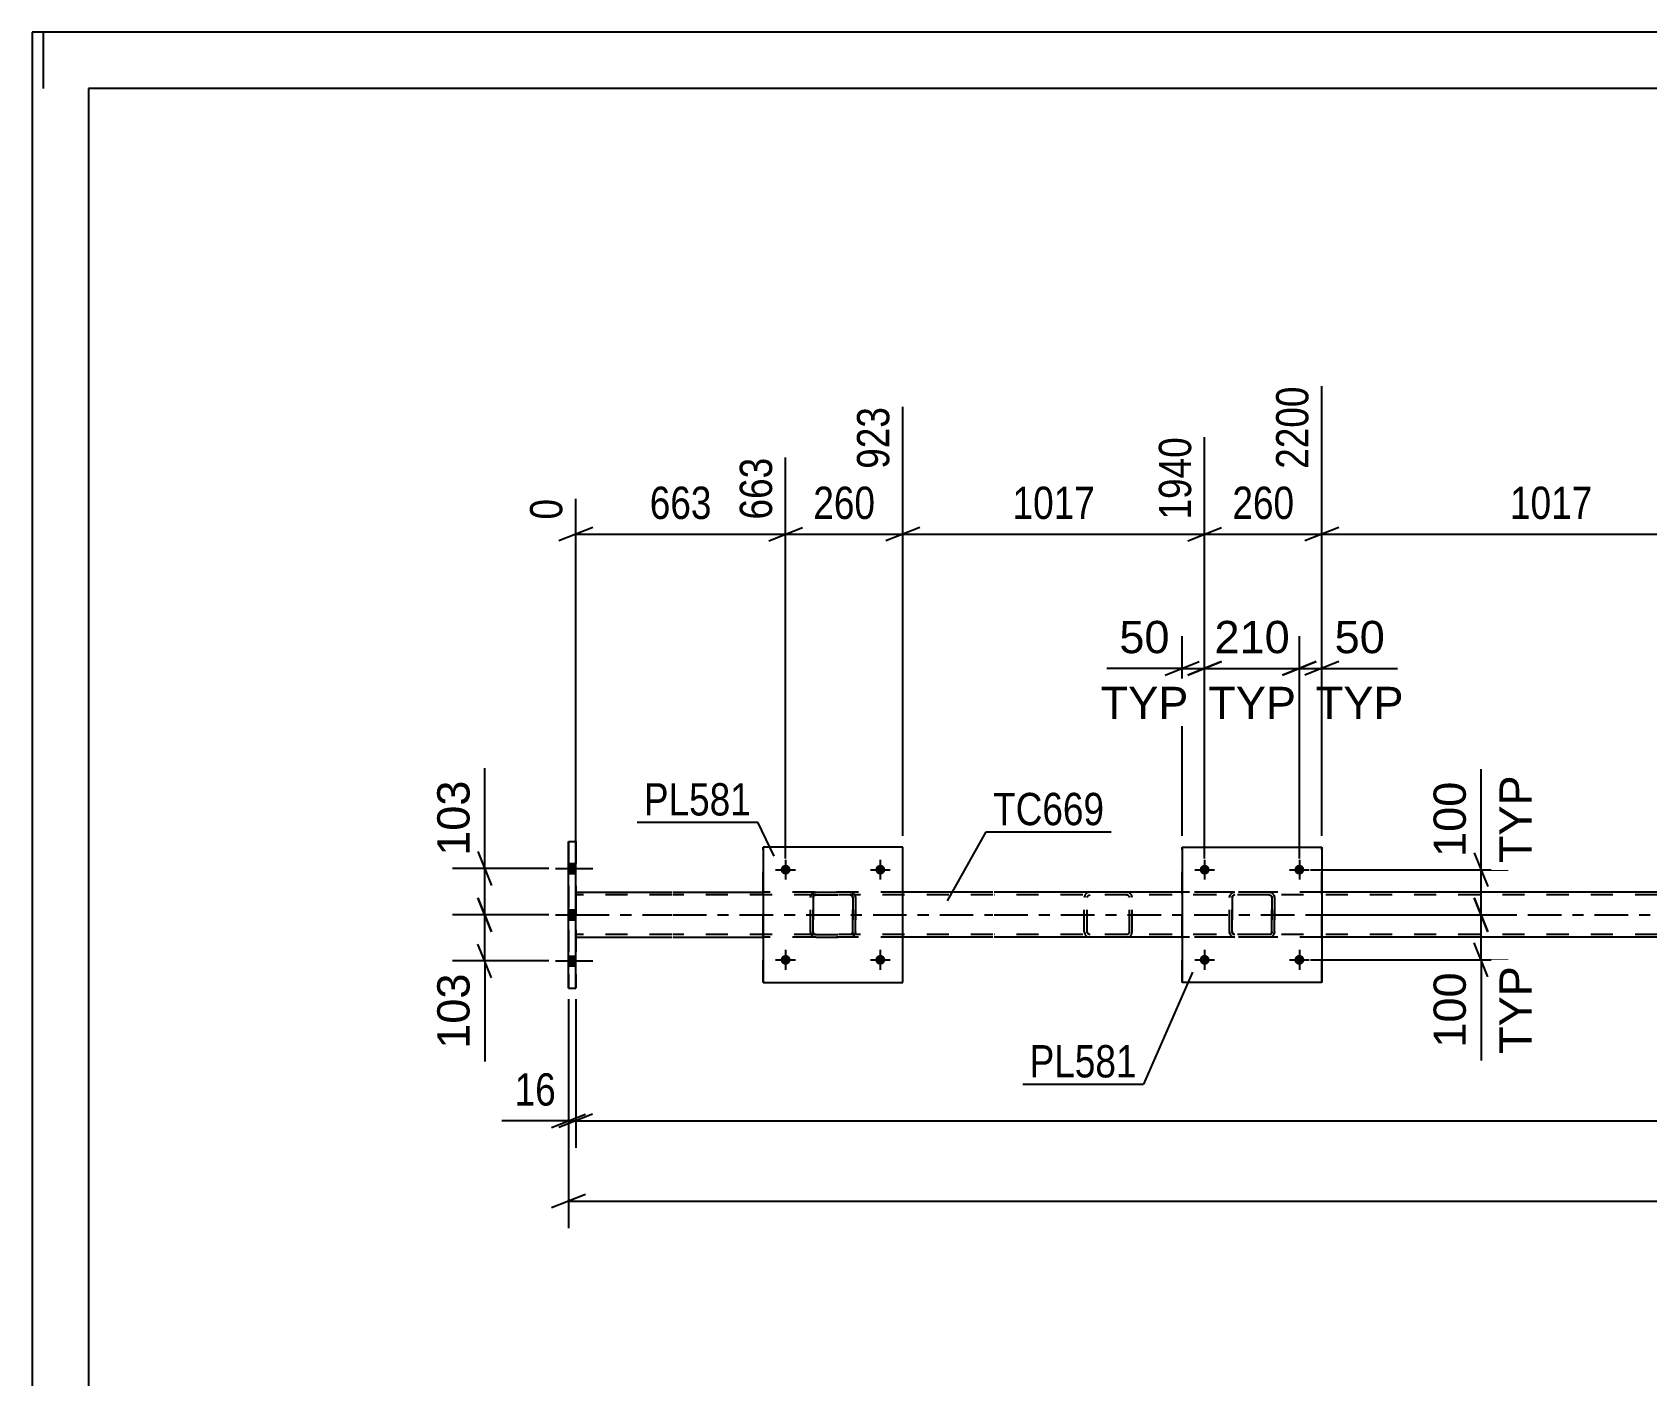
# Model space of a CAD drawing. Header units: millimetres. Extents: x -94 to 747, y -294 to 300.
# Drawn here: x -93.8 to 49.4, y 180.7 to 299.9 of the extents above; entities that cross this region are included whole.
import ezdxf

# ---------------------------------------------------------------- set-up
doc = ezdxf.new("R2010")
doc.units = ezdxf.units.MM
doc.linetypes.add('DXK_LINE_DOT2', pattern=[3.9198, 1.9599, -1.9599])
doc.linetypes.add('DXK_LINE_DOT3', pattern=[5.9187, 2.979, -0.9799, 0.9799, -0.9799])
doc.styles.add('Arial', font='ARIAL.TTF', dxfattribs={"height": 0.2})
doc.styles.add('Arial Narrow', font='ARIALN.TTF', dxfattribs={"height": 0.2})

# ---------------------------------------------------------------- blocks, each defined once
blk = doc.blocks.new('Unknown-200058970-1133')
at = {"color": 5, "linetype": 'Continuous'}
for p, q in [((747.21, 299.87), (-93.79, 299.87)), ((-93.79, 299.87), (-93.79, -294.13)), ((-92.79, 294.87), (-92.79, 299.87)), ((742.21, 294.87), (-88.79, 294.87)), ((-88.79, 294.87), (-88.79, -289.13))]:
    blk.add_line(p, q, dxfattribs=at)
blk = doc.blocks.new('Part-200058970-3246 - 3242')
at = {"color": 7, "linetype": 'DXK_LINE_DOT2'}
for p, q in [((12.72, 223.54), (12.9, 223.57)), ((12.9, 223.57), (12.72, 223.54)), ((15.94, 223.57), (12.9, 223.57)), ((15.94, 223.57), (16.13, 223.54)), ((16.13, 223.54), (15.94, 223.57)), ((12.42, 223.09), (12.46, 223.28)), ((12.46, 223.28), (12.42, 223.09)), ((12.42, 220.05), (12.42, 223.09)), ((12.42, 223.09), (12.42, 223.09)), ((12.42, 220.05), (12.42, 223.09)), ((12.66, 223.09), (12.68, 223.18)), ((12.68, 223.18), (12.66, 223.09)), ((12.66, 220.05), (12.66, 223.09)), ((12.66, 223.09), (12.66, 223.09)), ((12.66, 223.09), (12.66, 220.05)), ((12.68, 223.18), (12.73, 223.26)), ((12.73, 223.26), (12.68, 223.18)), ((12.73, 223.26), (12.81, 223.31)), ((12.81, 223.31), (12.73, 223.26)), ((12.9, 223.33), (12.81, 223.31)), ((15.94, 223.33), (12.9, 223.33)), ((15.94, 223.33), (16.04, 223.31)), ((16.04, 223.31), (16.11, 223.26)), ((16.11, 223.26), (16.04, 223.31)), ((16.11, 223.26), (16.17, 223.18)), ((16.17, 223.18), (16.11, 223.26)), ((16.17, 223.18), (16.18, 223.09)), ((16.18, 223.09), (16.17, 223.18)), ((16.18, 220.05), (16.18, 223.09)), ((16.18, 223.09), (16.18, 223.09)), ((16.18, 223.09), (16.18, 220.05)), ((16.39, 223.28), (16.42, 223.09)), ((16.42, 223.09), (16.39, 223.28)), ((16.42, 220.05), (16.42, 223.09)), ((16.42, 223.09), (16.42, 223.09)), ((16.42, 223.09), (16.42, 220.05)), ((12.42, 220.05), (12.42, 220.05)), ((12.46, 219.87), (12.42, 220.05)), ((12.42, 220.05), (12.46, 219.87)), ((12.66, 220.05), (12.66, 220.05)), ((12.68, 219.96), (12.66, 220.05)), ((12.66, 220.05), (12.68, 219.96)), ((12.73, 219.88), (12.68, 219.96)), ((12.68, 219.96), (12.73, 219.88)), ((12.9, 219.57), (12.72, 219.61)), ((12.72, 219.61), (12.9, 219.57)), ((12.81, 219.83), (12.73, 219.88)), ((12.73, 219.88), (12.81, 219.83)), ((12.9, 219.81), (12.81, 219.83)), ((15.94, 219.81), (12.9, 219.81)), ((15.94, 219.57), (12.9, 219.57)), ((16.04, 219.83), (15.94, 219.81)), ((16.13, 219.61), (15.94, 219.57)), ((15.94, 219.57), (16.13, 219.61)), ((16.11, 219.88), (16.04, 219.83)), ((16.04, 219.83), (16.11, 219.88)), ((16.17, 219.96), (16.11, 219.88)), ((16.11, 219.88), (16.17, 219.96)), ((16.18, 220.05), (16.17, 219.96)), ((16.17, 219.96), (16.18, 220.05)), ((16.18, 220.05), (16.18, 220.05)), ((16.42, 220.05), (16.39, 219.87)), ((16.39, 219.87), (16.42, 220.05)), ((16.42, 220.05), (16.42, 220.05))]:
    blk.add_line(p, q, dxfattribs=at)
at = {"color": 7, "linetype": 'DXK_LINE_DOT3'}
blk.add_line((14.42, 221.57), (14.42, 221.57), dxfattribs=at)
at = {"color": 7, "linetype": 'DXK_LINE_DOT2'}
for centre, start, end in [((12.9, 223.09), 112.5, 157.5), ((12.9, 223.09), 112.5, 157.5), ((15.94, 223.09), 22.5, 67.5), ((15.94, 223.09), 22.5, 67.5), ((12.9, 220.05), 202.5, 247.5), ((12.9, 220.05), 202.5, 247.5), ((15.94, 220.05), 292.5, 337.5), ((15.94, 220.05), 292.5, 337.5)]:
    blk.add_arc(centre, 0.48, start, end, dxfattribs=at)
blk = doc.blocks.new('Part-200058970-3251 - 3242')
at = {"color": 2, "linetype": 'Continuous'}
for p, q in [((8.22, 227.57), (8.22, 215.57)), ((8.22, 227.57), (20.62, 227.57)), ((20.62, 227.57), (20.62, 215.57)), ((20.62, 215.57), (8.22, 215.57))]:
    blk.add_line(p, q, dxfattribs=at)
at = {"color": 7, "linetype": 'DXK_LINE_DOT2'}
for p, q in [((8.22, 215.57), (8.22, 227.57)), ((20.62, 215.57), (20.62, 227.57))]:
    blk.add_line(p, q, dxfattribs=at)
blk = doc.blocks.new('Bolt-200058970-3442 - 3242')
at = {"linetype": 'Continuous'}
for points in [[(10.66, 217.57, -1), (9.78, 217.57, -1)], [(19.06, 217.57, -1), (18.18, 217.57, -1)]]:
    blk.add_hatch(color=1, dxfattribs=at).paths.add_polyline_path(points)
at = {"color": 1, "linetype": 'Continuous'}
for p, q in [((10.22, 218.45), (10.22, 216.69)), ((18.62, 218.45), (18.62, 216.69)), ((9.34, 217.57), (11.1, 217.57)), ((17.74, 217.57), (19.5, 217.57))]:
    blk.add_line(p, q, dxfattribs=at)
blk = doc.blocks.new('Bolt-200058970-3405 - 3242')
at = {"linetype": 'Continuous'}
for points in [[(10.66, 225.57, -1), (9.78, 225.57, -1)], [(19.06, 225.57, -1), (18.18, 225.57, -1)]]:
    blk.add_hatch(color=1, dxfattribs=at).paths.add_polyline_path(points)
at = {"color": 1, "linetype": 'Continuous'}
for p, q in [((10.22, 226.45), (10.22, 224.69)), ((18.62, 226.45), (18.62, 224.69)), ((9.34, 225.57), (11.1, 225.57)), ((17.74, 225.57), (19.5, 225.57))]:
    blk.add_line(p, q, dxfattribs=at)
blk = doc.blocks.new('Bolt-200058970-3404 - 3242')
at = {"linetype": 'Continuous'}
for points in [[(-45.58, 225.23), (-45.58, 226.11), (-46.22, 226.11), (-46.22, 225.23)], [(-45.58, 225.23), (-45.58, 226.11), (-46.22, 226.11), (-46.22, 225.23)], [(-45.58, 225.23), (-45.58, 226.11), (-46.22, 226.11), (-46.22, 225.23)], [(-45.58, 221.13), (-45.58, 222.01), (-46.22, 222.01), (-46.22, 221.13)], [(-45.58, 221.13), (-45.58, 222.01), (-46.22, 222.01), (-46.22, 221.13)], [(-45.58, 217.03), (-45.58, 217.91), (-46.22, 217.91), (-46.22, 217.03)], [(-45.58, 217.03), (-45.58, 217.91), (-46.22, 217.91), (-46.22, 217.03)], [(-45.58, 217.03), (-45.58, 217.91), (-46.22, 217.91), (-46.22, 217.03)]]:
    blk.add_hatch(color=1, dxfattribs=at).paths.add_polyline_path(points)
at = {"color": 1, "linetype": 'Continuous'}
for p, q in [((-47.38, 225.67), (-44.06, 225.67)), ((-47.38, 225.67), (-44.06, 225.67)), ((-47.38, 225.67), (-44.06, 225.67)), ((-46.22, 226.11), (-45.58, 226.11)), ((-46.22, 226.11), (-45.58, 226.11)), ((-46.22, 226.11), (-45.58, 226.11)), ((-46.22, 225.23), (-45.58, 225.23)), ((-46.22, 225.23), (-45.58, 225.23)), ((-46.22, 225.23), (-45.58, 225.23)), ((-46.22, 222.01), (-45.58, 222.01)), ((-46.22, 222.01), (-45.58, 222.01)), ((-47.38, 221.57), (-44.06, 221.57)), ((-47.38, 221.57), (-44.06, 221.57)), ((-46.22, 221.13), (-45.58, 221.13)), ((-46.22, 221.13), (-45.58, 221.13)), ((-46.22, 217.91), (-45.58, 217.91)), ((-46.22, 217.91), (-45.58, 217.91)), ((-46.22, 217.91), (-45.58, 217.91)), ((-47.38, 217.47), (-44.06, 217.47)), ((-47.38, 217.47), (-44.06, 217.47)), ((-47.38, 217.47), (-44.06, 217.47)), ((-46.22, 217.03), (-45.58, 217.03)), ((-46.22, 217.03), (-45.58, 217.03)), ((-46.22, 217.03), (-45.58, 217.03))]:
    blk.add_line(p, q, dxfattribs=at)
blk = doc.blocks.new('Part-200058970-3283 - 3242')
at = {"color": 7, "linetype": 'DXK_LINE_DOT2'}
for p, q in [((-24.46, 223.54), (-24.28, 223.57)), ((-24.28, 223.57), (-24.46, 223.54)), ((-24.28, 223.57), (-21.24, 223.57)), ((-21.24, 223.57), (-21.05, 223.54)), ((-21.05, 223.54), (-21.24, 223.57)), ((-24.76, 223.09), (-24.72, 223.28)), ((-24.72, 223.28), (-24.76, 223.09)), ((-24.76, 220.05), (-24.76, 223.09)), ((-24.76, 223.09), (-24.76, 223.09)), ((-24.76, 220.05), (-24.76, 223.09)), ((-24.52, 223.09), (-24.5, 223.18)), ((-24.5, 223.18), (-24.52, 223.09)), ((-24.52, 220.05), (-24.52, 223.09)), ((-24.52, 223.09), (-24.52, 223.09)), ((-24.52, 223.09), (-24.52, 220.05)), ((-24.5, 223.18), (-24.45, 223.26)), ((-24.45, 223.26), (-24.5, 223.18)), ((-24.45, 223.26), (-24.37, 223.31)), ((-24.37, 223.31), (-24.45, 223.26)), ((-24.37, 223.31), (-24.28, 223.33)), ((-24.28, 223.33), (-21.24, 223.33)), ((-21.24, 223.33), (-21.14, 223.31)), ((-21.14, 223.31), (-21.07, 223.26)), ((-21.07, 223.26), (-21.14, 223.31)), ((-21.07, 223.26), (-21.01, 223.18)), ((-21.01, 223.18), (-21.07, 223.26)), ((-21.01, 223.18), (-21, 223.09)), ((-21, 223.09), (-21.01, 223.18)), ((-21, 220.05), (-21, 223.09)), ((-21, 223.09), (-21, 223.09)), ((-21, 223.09), (-21, 220.05)), ((-20.79, 223.28), (-20.76, 223.09)), ((-20.76, 223.09), (-20.79, 223.28)), ((-20.76, 220.05), (-20.76, 223.09)), ((-20.76, 223.09), (-20.76, 223.09)), ((-20.76, 223.09), (-20.76, 220.05)), ((-24.76, 220.05), (-24.76, 220.05)), ((-24.72, 219.87), (-24.76, 220.05)), ((-24.76, 220.05), (-24.72, 219.87)), ((-24.52, 220.05), (-24.52, 220.05)), ((-24.5, 219.96), (-24.52, 220.05)), ((-24.52, 220.05), (-24.5, 219.96)), ((-24.45, 219.88), (-24.5, 219.96)), ((-24.5, 219.96), (-24.45, 219.88)), ((-24.28, 219.57), (-24.46, 219.61)), ((-24.46, 219.61), (-24.28, 219.57)), ((-24.37, 219.83), (-24.45, 219.88)), ((-24.45, 219.88), (-24.37, 219.83)), ((-24.37, 219.83), (-24.28, 219.81)), ((-24.28, 219.81), (-21.24, 219.81)), ((-24.28, 219.57), (-21.24, 219.57)), ((-21.14, 219.83), (-21.24, 219.81)), ((-21.05, 219.61), (-21.24, 219.57)), ((-21.24, 219.57), (-21.05, 219.61)), ((-21.07, 219.88), (-21.14, 219.83)), ((-21.14, 219.83), (-21.07, 219.88)), ((-21.01, 219.96), (-21.07, 219.88)), ((-21.07, 219.88), (-21.01, 219.96)), ((-21, 220.05), (-21.01, 219.96)), ((-21.01, 219.96), (-21, 220.05)), ((-21, 220.05), (-21, 220.05)), ((-20.76, 220.05), (-20.79, 219.87)), ((-20.79, 219.87), (-20.76, 220.05)), ((-20.76, 220.05), (-20.76, 220.05))]:
    blk.add_line(p, q, dxfattribs=at)
at = {"color": 7, "linetype": 'DXK_LINE_DOT3'}
blk.add_line((-22.76, 221.57), (-22.76, 221.57), dxfattribs=at)
at = {"color": 7, "linetype": 'DXK_LINE_DOT2'}
for centre, start, end in [((-24.28, 223.09), 112.5, 157.5), ((-24.28, 223.09), 112.5, 157.5), ((-21.24, 223.09), 22.5, 67.5), ((-21.24, 223.09), 22.5, 67.5), ((-24.28, 220.05), 202.5, 247.5), ((-24.28, 220.05), 202.5, 247.5), ((-21.24, 220.05), 292.5, 337.5), ((-21.24, 220.05), 292.5, 337.5)]:
    blk.add_arc(centre, 0.48, start, end, dxfattribs=at)
blk = doc.blocks.new('Part-200058970-3372 - 3242')
at = {"color": 2, "linetype": 'Continuous'}
for p, q in [((-45.58, 223.57), (-37.06, 223.57)), ((-36.96, 223.57), (-28.96, 223.57)), ((-8.56, 223.57), (-16.56, 223.57)), ((8.22, 223.57), (-8.46, 223.57)), ((59.3, 223.57), (20.62, 223.57)), ((-45.58, 219.57), (-37.06, 219.57)), ((-36.96, 219.57), (-28.96, 219.57)), ((-8.56, 219.57), (-16.56, 219.57)), ((8.22, 219.57), (-8.46, 219.57)), ((59.3, 219.57), (20.62, 219.57))]:
    blk.add_line(p, q, dxfattribs=at)
at = {"color": 7, "linetype": 'DXK_LINE_DOT2'}
for p, q in [((-45.58, 223.57), (-45.58, 219.57)), ((-16.56, 223.57), (-28.96, 223.57)), ((20.62, 223.57), (8.22, 223.57)), ((-45.58, 223.43), (-45.58, 219.71)), ((-37.06, 223.33), (-45.58, 223.33)), ((-8.56, 223.33), (-36.96, 223.33)), ((654.01, 223.33), (-8.46, 223.33)), ((-37.06, 219.81), (-45.58, 219.81)), ((-45.58, 219.57), (-45.58, 219.61)), ((-8.56, 219.81), (-36.96, 219.81)), ((-16.56, 219.57), (-28.96, 219.57)), ((654.01, 219.81), (-8.46, 219.81)), ((20.62, 219.57), (8.22, 219.57))]:
    blk.add_line(p, q, dxfattribs=at)
at = {"color": 7, "linetype": 'DXK_LINE_DOT3'}
for p, q in [((-45.58, 221.57), (-37.06, 221.57)), ((-36.96, 221.57), (-8.56, 221.57)), ((-8.46, 221.57), (654.01, 221.57))]:
    blk.add_line(p, q, dxfattribs=at)
blk = doc.blocks.new('Bolt-200058970-3443 - 3242')
at = {"linetype": 'Continuous'}
for points in [[(-26.52, 225.57, -1), (-27.4, 225.57, -1)], [(-18.12, 225.57, -1), (-19, 225.57, -1)]]:
    blk.add_hatch(color=1, dxfattribs=at).paths.add_polyline_path(points)
at = {"color": 1, "linetype": 'Continuous'}
for p, q in [((-26.96, 226.45), (-26.96, 224.69)), ((-18.56, 226.45), (-18.56, 224.69)), ((-27.84, 225.57), (-26.08, 225.57)), ((-19.44, 225.57), (-17.68, 225.57))]:
    blk.add_line(p, q, dxfattribs=at)
blk = doc.blocks.new('Bolt-200058970-3458 - 3242')
at = {"linetype": 'Continuous'}
for points in [[(-26.52, 217.57, -1), (-27.4, 217.57, -1)], [(-18.12, 217.57, -1), (-19, 217.57, -1)]]:
    blk.add_hatch(color=1, dxfattribs=at).paths.add_polyline_path(points)
at = {"color": 1, "linetype": 'Continuous'}
for p, q in [((-26.96, 218.45), (-26.96, 216.69)), ((-18.56, 218.45), (-18.56, 216.69)), ((-27.84, 217.57), (-26.08, 217.57)), ((-19.44, 217.57), (-17.68, 217.57))]:
    blk.add_line(p, q, dxfattribs=at)
blk = doc.blocks.new('Part-200058970-3474 - 3242')
at = {"color": 2, "linetype": 'Continuous'}
for p, q in [((-46.22, 228.07), (-45.58, 228.07)), ((-46.22, 215.07), (-46.22, 228.07)), ((-45.58, 215.07), (-45.58, 228.07)), ((-46.22, 215.07), (-45.58, 215.07))]:
    blk.add_line(p, q, dxfattribs=at)
at = {"color": 7, "linetype": 'DXK_LINE_DOT2'}
for p, q in [((-46.22, 228.07), (-46.22, 228.07)), ((-46.22, 228.07), (-46.22, 215.07)), ((-45.58, 228.07), (-45.58, 215.07)), ((-46.22, 215.07), (-46.22, 215.07))]:
    blk.add_line(p, q, dxfattribs=at)
blk = doc.blocks.new('Part-200058970-3480 - 3242')
at = {"color": 7, "linetype": 'DXK_LINE_DOT2'}
for p, q in [((0.05, 223.57), (-0.14, 223.54)), ((15.19, 223.57), (0.05, 223.57)), ((3.48, 223.54), (3.29, 223.57)), ((-0.42, 223.26), (-0.46, 223.09)), ((-0.46, 220.05), (-0.46, 223.09)), ((-0.42, 223.28), (-0.42, 223.26)), ((-0.2, 223.09), (-0.18, 223.18)), ((-0.2, 220.05), (-0.2, 223.09)), ((-0.18, 223.18), (-0.13, 223.26)), ((-0.13, 223.26), (-0.04, 223.31)), ((-0.04, 223.31), (0.05, 223.33)), ((15.19, 223.33), (0.05, 223.33)), ((3.29, 223.33), (3.39, 223.31)), ((3.39, 223.31), (3.47, 223.26)), ((3.47, 223.26), (3.53, 223.18)), ((3.53, 223.18), (3.54, 223.09)), ((3.54, 220.05), (3.54, 223.09)), ((3.76, 223.26), (3.76, 223.28)), ((3.8, 223.09), (3.76, 223.26)), ((3.8, 220.05), (3.8, 223.09)), ((-0.46, 220.05), (-0.42, 219.87)), ((-0.18, 219.96), (-0.2, 220.05)), ((-0.13, 219.88), (-0.18, 219.96)), ((-0.14, 219.61), (0.05, 219.57)), ((-0.04, 219.83), (-0.13, 219.88)), ((0.05, 219.81), (-0.04, 219.83)), ((15.19, 219.81), (0.05, 219.81)), ((15.19, 219.57), (0.05, 219.57)), ((3.39, 219.83), (3.29, 219.81)), ((3.29, 219.57), (3.48, 219.61)), ((3.47, 219.88), (3.39, 219.83)), ((3.53, 219.96), (3.47, 219.88)), ((3.54, 220.05), (3.53, 219.96)), ((3.76, 219.87), (3.8, 220.05))]:
    blk.add_line(p, q, dxfattribs=at)
for centre, start, end in [((0.03, 223.07), 110.7583, 155.68), ((3.31, 223.07), 24.32, 69.2417), ((0.03, 220.07), 204.32, 249.2417), ((3.31, 220.07), 290.7583, 335.68)]:
    blk.add_arc(centre, 0.496, start, end, dxfattribs=at)
blk = doc.blocks.new('Part-200058970-3502 - 3242')
at = {"color": 2, "linetype": 'Continuous'}
for p, q in [((-28.96, 227.57), (-28.96, 215.57)), ((-16.56, 227.57), (-28.96, 227.57)), ((-16.56, 215.57), (-16.56, 227.57)), ((-28.96, 215.57), (-16.56, 215.57))]:
    blk.add_line(p, q, dxfattribs=at)
at = {"color": 7, "linetype": 'DXK_LINE_DOT2'}
for p, q in [((-28.96, 215.57), (-28.96, 227.57)), ((-16.56, 215.57), (-16.56, 227.57))]:
    blk.add_line(p, q, dxfattribs=at)
blk = doc.blocks.new('StraightDimension-200058970-30549 - 3242')
at = {"color": 7, "linetype": 'Continuous'}
for p, q in [((20.62, 228.57), (20.62, 268.46)), ((61.3, 226.57), (61.3, 263.96)), ((22.12, 255.94), (19.12, 254.74)), ((20.62, 255.34), (61.3, 255.34)), ((59.8, 254.74), (62.8, 255.94))]:
    blk.add_line(p, q, dxfattribs=at)
at = {"color": 0}
blk.add_wipeout([(45.22, 256.09), (45.22, 260.29), (36.71, 260.29), (36.71, 256.09)], dxfattribs=at)
at = {"color": 3, "style": 'Arial Narrow'}
blk.add_text('1017', height=2.863, dxfattribs=at).set_placement((37.31, 256.69))
at = {"color": 0, "linetype": 'Continuous'}
blk.add_wipeout([(60.7, 264.56), (56.5, 264.56), (56.5, 256.04), (60.7, 256.04)], dxfattribs=at)
at = {"color": 3, "linetype": 'Continuous', "style": 'Arial Narrow'}
blk.add_text('3217', height=2.863, rotation=90.0002, dxfattribs=at).set_placement((60.1, 256.64))
blk = doc.blocks.new('StraightDimension-200058970-3926 - 3242')
at = {"color": 7, "linetype": 'Continuous'}
for p, q in [((10.22, 226.57), (10.22, 246.28)), ((18.62, 226.57), (18.62, 246.28)), ((8.72, 242.83), (11.72, 244.03)), ((20.12, 244.03), (17.12, 242.83)), ((10.22, 243.43), (18.62, 243.43))]:
    blk.add_line(p, q, dxfattribs=at)
at = {"color": 0}
blk.add_wipeout([(18.36, 244.18), (18.36, 248.38), (10.49, 248.38), (10.49, 244.18)], dxfattribs=at)
at = {"color": 0, "linetype": 'Continuous'}
blk.add_wipeout([(18.91, 238.33), (18.91, 242.53), (9.94, 242.53), (9.94, 238.33)], dxfattribs=at)
at = {"color": 3, "style": 'Arial'}
blk.add_text('210', height=2.865, dxfattribs=at).set_placement((11.09, 244.78))
at = {"color": 3, "linetype": 'Continuous', "style": 'Arial'}
blk.add_text('TYP', height=2.865, dxfattribs=at).set_placement((10.54, 238.93))
blk = doc.blocks.new('StraightDimension-200058970-3855 - 3242')
at = {"color": 7, "linetype": 'Continuous'}
for p, q in [((-46.22, 214.07), (-46.22, 193.76)), ((-44.72, 196.76), (-47.72, 195.56)), ((-46.22, 196.16), (654.65, 196.16))]:
    blk.add_line(p, q, dxfattribs=at)
blk = doc.blocks.new('StraightDimension-200058970-3866 - 3242')
at = {"color": 7, "linetype": 'Continuous'}
for p, q in [((34.14, 223.07), (35.34, 220.07)), ((19.62, 221.57), (37.14, 221.57)), ((34.74, 217.57), (34.74, 221.57)), ((35.34, 216.07), (34.14, 219.07)), ((19.62, 217.57), (37.14, 217.57)), ((34.74, 217.57), (34.74, 208.65)), ((34.74, 217.57), (34.74, 208.65))]:
    blk.add_line(p, q, dxfattribs=at)
at = {"color": 0}
blk.add_wipeout([(33.99, 217.05), (29.79, 217.05), (29.79, 209.18), (33.99, 209.18)], dxfattribs=at)
at = {"color": 0, "linetype": 'Continuous'}
blk.add_wipeout([(39.84, 217.6), (35.64, 217.6), (35.64, 208.62), (39.84, 208.62)], dxfattribs=at)
at = {"color": 3, "style": 'Arial'}
blk.add_text('100', height=2.865, rotation=90.0002, dxfattribs=at).set_placement((33.39, 209.78))
at = {"color": 3, "linetype": 'Continuous', "style": 'Arial'}
blk.add_text('TYP', height=2.865, rotation=90.0002, dxfattribs=at).set_placement((39.24, 209.22))
blk = doc.blocks.new('StraightDimension-200058970-3889 - 3242')
at = {"color": 7, "linetype": 'Continuous'}
for p, q in [((34.74, 225.57), (34.74, 234.49)), ((34.74, 225.57), (34.74, 234.49)), ((34.14, 227.07), (35.34, 224.07)), ((19.62, 225.57), (37.14, 225.57)), ((34.74, 221.57), (34.74, 225.57)), ((35.34, 220.07), (34.14, 223.07)), ((19.62, 221.57), (37.14, 221.57))]:
    blk.add_line(p, q, dxfattribs=at)
at = {"color": 0}
blk.add_wipeout([(33.99, 233.97), (29.79, 233.97), (29.79, 226.1), (33.99, 226.1)], dxfattribs=at)
at = {"color": 0, "linetype": 'Continuous'}
blk.add_wipeout([(39.84, 234.52), (35.64, 234.52), (35.64, 225.55), (39.84, 225.55)], dxfattribs=at)
at = {"color": 3, "linetype": 'Continuous', "style": 'Arial'}
blk.add_text('TYP', height=2.865, rotation=90.0002, dxfattribs=at).set_placement((39.24, 226.15))
at = {"color": 3, "style": 'Arial'}
blk.add_text('100', height=2.865, rotation=90.0002, dxfattribs=at).set_placement((33.39, 226.7))
blk = doc.blocks.new('StraightDimension-200058970-3913 - 3242')
at = {"color": 7, "linetype": 'Continuous'}
for p, q in [((18.62, 226.57), (18.62, 246.28)), ((20.62, 228.57), (20.62, 246.28)), ((17.12, 242.83), (20.12, 244.03)), ((22.12, 244.03), (19.12, 242.83)), ((18.62, 243.43), (20.62, 243.43)), ((20.62, 243.43), (27.32, 243.43)), ((20.62, 243.43), (27.32, 243.43))]:
    blk.add_line(p, q, dxfattribs=at)
at = {"color": 0}
blk.add_wipeout([(26.8, 244.18), (26.8, 248.38), (21.15, 248.38), (21.15, 244.18)], dxfattribs=at)
at = {"color": 0, "linetype": 'Continuous'}
blk.add_wipeout([(28.46, 238.33), (28.46, 242.53), (19.48, 242.53), (19.48, 238.33)], dxfattribs=at)
at = {"color": 3, "style": 'Arial'}
blk.add_text('50', height=2.865, dxfattribs=at).set_placement((21.75, 244.78))
at = {"color": 3, "linetype": 'Continuous', "style": 'Arial'}
blk.add_text('TYP', height=2.865, dxfattribs=at).set_placement((20.08, 238.93))
blk = doc.blocks.new('StraightDimension-200058970-3942 - 3242')
at = {"color": 7, "linetype": 'Continuous'}
for p, q in [((8.22, 228.57), (8.22, 246.28)), ((10.22, 226.57), (10.22, 246.28)), ((6.72, 242.83), (9.72, 244.03)), ((11.72, 244.03), (8.72, 242.83)), ((8.22, 243.43), (1.53, 243.43)), ((8.22, 243.43), (1.53, 243.43)), ((8.22, 243.43), (10.22, 243.43))]:
    blk.add_line(p, q, dxfattribs=at)
at = {"color": 0}
blk.add_wipeout([(7.7, 244.18), (7.7, 248.38), (2.05, 248.38), (2.05, 244.18)], dxfattribs=at)
at = {"color": 0, "linetype": 'Continuous'}
blk.add_wipeout([(9.36, 238.33), (9.36, 242.53), (0.39, 242.53), (0.39, 238.33)], dxfattribs=at)
at = {"color": 3, "style": 'Arial'}
blk.add_text('50', height=2.865, dxfattribs=at).set_placement((2.65, 244.78))
at = {"color": 3, "linetype": 'Continuous', "style": 'Arial'}
blk.add_text('TYP', height=2.865, dxfattribs=at).set_placement((0.99, 238.93))
blk = doc.blocks.new('StraightDimension-200058970-3956 - 3242')
at = {"color": 7, "linetype": 'Continuous'}
for p, q in [((-46.22, 214.07), (-46.22, 200.89)), ((-45.58, 214.07), (-45.58, 200.89)), ((-47.72, 202.69), (-44.72, 203.89)), ((-44.08, 203.89), (-47.08, 202.69)), ((-46.22, 203.29), (-52.12, 203.29)), ((-46.22, 203.29), (-52.12, 203.29)), ((-46.22, 203.29), (-45.58, 203.29))]:
    blk.add_line(p, q, dxfattribs=at)
at = {"color": 0}
blk.add_wipeout([(-46.74, 204.04), (-46.74, 208.24), (-51.6, 208.24), (-51.6, 204.04)], dxfattribs=at)
at = {"color": 3, "style": 'Arial Narrow'}
blk.add_text('16', height=2.863, dxfattribs=at).set_placement((-51, 204.64))
blk = doc.blocks.new('StraightDimension-200058970-3966 - 3242')
at = {"color": 7, "linetype": 'Continuous'}
for p, q in [((-45.58, 214.07), (-45.58, 200.89)), ((-44.08, 203.89), (-47.08, 202.69)), ((-45.58, 203.29), (654.01, 203.29))]:
    blk.add_line(p, q, dxfattribs=at)
blk = doc.blocks.new('StraightDimension-200058970-3987 - 3242')
at = {"color": 7, "linetype": 'Continuous'}
for p, q in [((-53.65, 225.67), (-53.65, 234.59)), ((-53.65, 225.67), (-53.65, 234.59)), ((-54.25, 227.17), (-53.05, 224.17)), ((-47.96, 225.67), (-56.5, 225.67)), ((-53.65, 221.57), (-53.65, 225.67)), ((-53.05, 220.07), (-54.25, 223.07)), ((-47.96, 221.57), (-56.5, 221.57))]:
    blk.add_line(p, q, dxfattribs=at)
at = {"color": 0}
blk.add_wipeout([(-54.4, 234.07), (-58.6, 234.07), (-58.6, 226.2), (-54.4, 226.2)], dxfattribs=at)
at = {"color": 3, "style": 'Arial'}
blk.add_text('103', height=2.865, rotation=90.0002, dxfattribs=at).set_placement((-55, 226.8))
blk = doc.blocks.new('StraightDimension-200058970-3997 - 3242')
at = {"color": 7, "linetype": 'Continuous'}
for p, q in [((-54.25, 223.07), (-53.05, 220.07)), ((-47.96, 221.57), (-56.5, 221.57)), ((-53.65, 217.47), (-53.65, 221.57)), ((-53.05, 215.97), (-54.25, 218.97)), ((-47.96, 217.47), (-56.5, 217.47)), ((-53.65, 217.47), (-53.65, 208.55)), ((-53.65, 217.47), (-53.65, 208.55))]:
    blk.add_line(p, q, dxfattribs=at)
at = {"color": 0}
blk.add_wipeout([(-54.4, 216.95), (-58.6, 216.95), (-58.6, 209.08), (-54.4, 209.08)], dxfattribs=at)
at = {"color": 3, "style": 'Arial'}
blk.add_text('103', height=2.865, rotation=90.0002, dxfattribs=at).set_placement((-55, 209.68))
blk = doc.blocks.new('StraightDimension-200058970-30550 - 3242')
at = {"color": 7, "linetype": 'Continuous'}
for p, q in [((20.62, 228.57), (20.62, 268.46)), ((10.22, 226.57), (10.22, 263.96)), ((8.72, 254.74), (11.72, 255.94)), ((10.22, 255.34), (20.62, 255.34)), ((22.12, 255.94), (19.12, 254.74))]:
    blk.add_line(p, q, dxfattribs=at)
at = {"color": 0}
blk.add_wipeout([(18.77, 256.09), (18.77, 260.29), (12.08, 260.29), (12.08, 256.09)], dxfattribs=at)
at = {"color": 3, "style": 'Arial Narrow'}
blk.add_text('260', height=2.863, dxfattribs=at).set_placement((12.68, 256.69))
at = {"color": 0, "linetype": 'Continuous'}
blk.add_wipeout([(20.02, 269.06), (15.82, 269.06), (15.82, 260.54), (20.02, 260.54)], dxfattribs=at)
at = {"color": 3, "linetype": 'Continuous', "style": 'Arial Narrow'}
blk.add_text('2200', height=2.863, rotation=90.0002, dxfattribs=at).set_placement((19.42, 261.14))
blk = doc.blocks.new('StraightDimension-200058970-30551 - 3242')
at = {"color": 7, "linetype": 'Continuous'}
for p, q in [((-16.56, 228.57), (-16.56, 266.63)), ((10.22, 226.57), (10.22, 263.96)), ((-15.06, 255.94), (-18.06, 254.74)), ((-16.56, 255.34), (10.22, 255.34)), ((8.72, 254.74), (11.72, 255.94))]:
    blk.add_line(p, q, dxfattribs=at)
at = {"color": 0}
blk.add_wipeout([(1.09, 256.09), (1.09, 260.29), (-7.42, 260.29), (-7.42, 256.09)], dxfattribs=at)
at = {"color": 3, "style": 'Arial Narrow'}
blk.add_text('1017', height=2.863, dxfattribs=at).set_placement((-6.82, 256.69))
at = {"color": 0, "linetype": 'Continuous'}
blk.add_wipeout([(9.62, 264.56), (5.42, 264.56), (5.42, 256.04), (9.62, 256.04)], dxfattribs=at)
at = {"color": 3, "linetype": 'Continuous', "style": 'Arial Narrow'}
blk.add_text('1940', height=2.863, rotation=90.0002, dxfattribs=at).set_placement((9.02, 256.64))
blk = doc.blocks.new('StraightDimension-200058970-30552 - 3242')
at = {"color": 7, "linetype": 'Continuous'}
for p, q in [((-16.56, 228.57), (-16.56, 266.63)), ((-26.96, 226.57), (-26.96, 262.13)), ((-28.46, 254.74), (-25.46, 255.94)), ((-26.96, 255.34), (-16.56, 255.34)), ((-15.06, 255.94), (-18.06, 254.74))]:
    blk.add_line(p, q, dxfattribs=at)
at = {"color": 0}
blk.add_wipeout([(-18.41, 256.09), (-18.41, 260.29), (-25.1, 260.29), (-25.1, 256.09)], dxfattribs=at)
at = {"color": 3, "style": 'Arial Narrow'}
blk.add_text('260', height=2.863, dxfattribs=at).set_placement((-24.5, 256.69))
at = {"color": 0, "linetype": 'Continuous'}
blk.add_wipeout([(-17.16, 267.23), (-21.36, 267.23), (-21.36, 260.54), (-17.16, 260.54)], dxfattribs=at)
at = {"color": 3, "linetype": 'Continuous', "style": 'Arial Narrow'}
blk.add_text('923', height=2.863, rotation=90.0002, dxfattribs=at).set_placement((-17.76, 261.14))
blk = doc.blocks.new('StraightDimension-200058970-30553 - 3242')
at = {"color": 7, "linetype": 'Continuous'}
for p, q in [((-26.96, 226.57), (-26.96, 262.13)), ((-45.57, 224.77), (-45.57, 258.47)), ((-44.07, 255.94), (-47.07, 254.74)), ((-45.57, 255.34), (-26.96, 255.34)), ((-28.46, 254.74), (-25.46, 255.94))]:
    blk.add_line(p, q, dxfattribs=at)
at = {"color": 0}
blk.add_wipeout([(-32.92, 256.09), (-32.92, 260.29), (-39.61, 260.29), (-39.61, 256.09)], dxfattribs=at)
at = {"color": 3, "style": 'Arial Narrow'}
blk.add_text('663', height=2.863, dxfattribs=at).set_placement((-39.01, 256.69))
at = {"color": 0, "linetype": 'Continuous'}
for points in [[(-27.56, 262.73), (-31.76, 262.73), (-31.76, 256.04), (-27.56, 256.04)], [(-46.17, 259.07), (-50.37, 259.07), (-50.37, 256.04), (-46.17, 256.04)]]:
    blk.add_wipeout(points, dxfattribs=at)
at = {"color": 3, "linetype": 'Continuous', "style": 'Arial Narrow'}
for s, height, p in [('663', 2.863, (-28.16, 256.64)), ('0', 2.86, (-46.77, 256.64))]:
    blk.add_text(s, height=height, rotation=90.0002, dxfattribs=at).set_placement(p)
blk = doc.blocks.new('Mark-200058970-3247 - 3242')
at = {"color": 0}
blk.add_wipeout([(4.2, 207.14), (4.2, 210.14), (-5.31, 210.14), (-5.31, 207.14)], dxfattribs=at)
blk.add_wipeout([(4.2, 207.14), (4.2, 210.14), (-5.31, 210.14), (-5.31, 207.14)], dxfattribs=at)
at = {"color": 30, "linetype": 'Continuous'}
for p in [(9.14, 216.49), (-5.91, 206.54)]:
    blk.add_line(p, (4.8, 206.54), dxfattribs=at)
at = {"color": 3, "style": 'Arial Narrow'}
blk.add_text('PL581', height=2.863, dxfattribs=at).set_placement((-5.31, 207.14))
blk = doc.blocks.new('Mark-200058970-3368 - 3242')
at = {"color": 0}
blk.add_wipeout([(1.32, 229.52), (1.32, 232.52), (-8.55, 232.52), (-8.55, 229.52)], dxfattribs=at)
blk.add_wipeout([(1.32, 229.52), (1.32, 232.52), (-8.55, 232.52), (-8.55, 229.52)], dxfattribs=at)
at = {"color": 30, "linetype": 'Continuous'}
for p, q in [((-12.6, 222.81), (-9.15, 228.92)), ((-9.15, 228.92), (1.92, 228.92))]:
    blk.add_line(p, q, dxfattribs=at)
at = {"color": 3, "style": 'Arial Narrow'}
blk.add_text('TC669', height=2.863, dxfattribs=at).set_placement((-8.55, 229.52))
blk = doc.blocks.new('Mark-200058970-31027 - 3242')
at = {"color": 0}
blk.add_wipeout([(-30.03, 230.38), (-30.03, 233.38), (-39.53, 233.38), (-39.53, 230.38)], dxfattribs=at)
blk.add_wipeout([(-30.03, 230.38), (-30.03, 233.38), (-39.53, 233.38), (-39.53, 230.38)], dxfattribs=at)
at = {"color": 30, "linetype": 'Continuous'}
for p in [(-40.13, 229.78), (-27.97, 226.78)]:
    blk.add_line(p, (-29.43, 229.78), dxfattribs=at)
at = {"color": 3, "style": 'Arial Narrow'}
blk.add_text('PL581', height=2.863, dxfattribs=at).set_placement((-39.53, 230.38))

msp = doc.modelspace()

# ---------------------------------------------------------------- block references
for name in ['Unknown-200058970-1133', 'Part-200058970-3474 - 3242', 'Part-200058970-3502 - 3242', 'Bolt-200058970-3443 - 3242', 'Part-200058970-3251 - 3242', 'Bolt-200058970-3405 - 3242', 'Bolt-200058970-3404 - 3242', 'Part-200058970-3372 - 3242', 'Part-200058970-3283 - 3242', 'Part-200058970-3480 - 3242', 'Part-200058970-3246 - 3242', 'Bolt-200058970-3458 - 3242', 'Bolt-200058970-3442 - 3242']:
    msp.add_blockref(name, (0, 0))

# ---------------------------------------------------------------- next in the draw order: block references
for name in ['StraightDimension-200058970-30549 - 3242', 'StraightDimension-200058970-3987 - 3242', 'StraightDimension-200058970-3855 - 3242']:
    msp.add_blockref(name, (0, 0))

# ---------------------------------------------------------------- next in the draw order: block references
for name in ['StraightDimension-200058970-3926 - 3242', 'StraightDimension-200058970-3866 - 3242', 'StraightDimension-200058970-3956 - 3242']:
    msp.add_blockref(name, (0, 0))

# ---------------------------------------------------------------- next in the draw order: block references
for name in ['StraightDimension-200058970-3942 - 3242', 'StraightDimension-200058970-3889 - 3242', 'StraightDimension-200058970-3997 - 3242', 'StraightDimension-200058970-3966 - 3242']:
    msp.add_blockref(name, (0, 0))

# ---------------------------------------------------------------- next in the draw order: block references
for name in ['StraightDimension-200058970-3913 - 3242', 'Mark-200058970-3247 - 3242']:
    msp.add_blockref(name, (0, 0))

# ---------------------------------------------------------------- next in the draw order: block references
msp.add_blockref('StraightDimension-200058970-30550 - 3242', (0, 0))

# ---------------------------------------------------------------- next in the draw order: block references
msp.add_blockref('StraightDimension-200058970-30551 - 3242', (0, 0))

# ---------------------------------------------------------------- next in the draw order: block references
for name in ['StraightDimension-200058970-30552 - 3242', 'Mark-200058970-3368 - 3242']:
    msp.add_blockref(name, (0, 0))

# ---------------------------------------------------------------- next in the draw order: block references
msp.add_blockref('StraightDimension-200058970-30553 - 3242', (0, 0))

# ---------------------------------------------------------------- next in the draw order: block references
msp.add_blockref('Mark-200058970-31027 - 3242', (0, 0))

doc.saveas('drawing.dxf')
